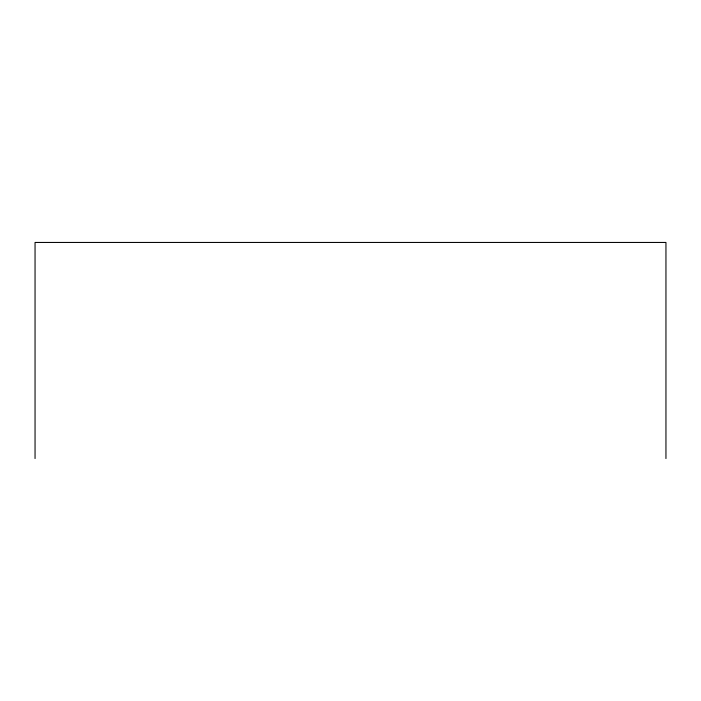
<?xml version="1.0" encoding="UTF-8"?>
<svg xmlns="http://www.w3.org/2000/svg" width="701" height="701" viewBox="0 0 701 701"><rect width="100%" height="100%" fill="white"/><g stroke="black" fill="none" stroke-linecap="round" stroke-linejoin="round"><path stroke-width="1.05" d="M665.95 458.55L665.95 242.45L35.05 242.45L35.05 458.55"/></g></svg>
